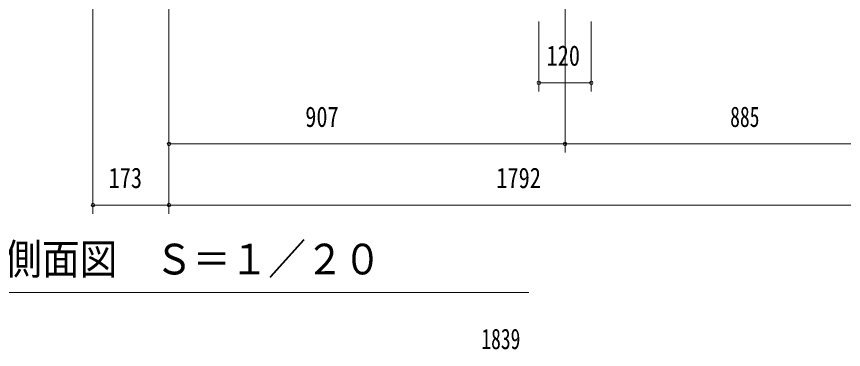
# Model space of a CAD drawing. Units: millimetres, scale not verified. Extents: x -5740 to 5856, y -4020 to 4020.
# Drawn here: x 2809 to 4702, y 212 to 974 of the extents above; entities that cross this region are included whole.
import ezdxf
from ezdxf.enums import TextEntityAlignment as Align

# ---------------------------------------------------------------- set-up
doc = ezdxf.new("R2010")
doc.units = ezdxf.units.MM
doc.header["$LTSCALE"] = 10
doc.linetypes.add('USER5', pattern=[25, 6, -5, 2, -5, 2, -5])
doc.layers.add('0-9_2-F', color=7, linetype='USER5', lineweight=9)
doc.layers.add('0-F_2ラック-F寸法', color=3, linetype='Continuous', lineweight=18)
doc.styles.add('ＭＳ ゴシック', font='')
doc.styles.get('ＭＳ ゴシック').set_extended_font_data('MS Gothic')

msp = doc.modelspace()

# ---------------------------------------------------------------- linework, layer by layer
at = {"layer": '0-9_2-F', "color": 3, "linetype": 'Continuous', "lineweight": 18}
for p, q in [((2983.69, 522.26), (2983.69, 1378.07)), ((3157.69, 522.26), (3157.69, 1033.07)), ((4064.69, 662.26), (4064.69, 1005.02)), ((4004.69, 802.26), (4004.69, 963.02)), ((4124.69, 802.26), (4124.69, 963.02)), ((4004.69, 822.26), (4124.69, 822.26)), ((4029.69, 682.26), (3157.69, 682.26)), ((4949.69, 682.26), (4029.69, 682.26)), ((3013.69, 542.26), (2983.69, 542.26)), ((4949.69, 542.26), (3009.69, 542.26)), ((2301.8, 342.26), (3981.8, 342.26))]:
    msp.add_line(p, q, dxfattribs=at)
for centre, start, end in [((4004.69, 822.26), 0, 180), ((4004.69, 822.26), 180, 0), ((4124.69, 822.26), 0, 180), ((4124.69, 822.26), 180, 0), ((3157.69, 682.26), 0, 180), ((3157.69, 682.26), 180, 0), ((4064.69, 682.26), 0, 180), ((4064.69, 682.26), 180, 0), ((2983.69, 542.26), 0, 180), ((2983.69, 542.26), 180, 0), ((3157.69, 542.26), 0, 180), ((3157.69, 542.26), 180, 0)]:
    msp.add_arc(centre, 4, start, end, dxfattribs=at)

# ---------------------------------------------------------------- texts
at = {"layer": '0-9_2-F', "style": 'ＭＳ ゴシック'}
for s, height, width, p in [('120', 46.89, 0.8, (4022.37, 847.06)), ('907', 46.89, 0.8, (3469.81, 707.06)), ('885', 46.89, 0.7, (4442.83, 707.06)), ('173', 46.89, 0.8, (3019.47, 567.06)), ('1792', 46.89, 0.8, (3907.35, 567.06)), ('収納時\u3000側面図\u3000Ｓ＝１／２０', 70.33, 0.9, (2435.14, 362.26))]:
    msp.add_text(s, height=height, dxfattribs=dict(at, width=width)).set_placement(p, align=Align.BOTTOM_LEFT)
at = {"layer": '0-F_2ラック-F寸法', "color": 7, "style": 'ＭＳ ゴシック', "width": 0.7}
msp.add_text('1839', height=46.89, dxfattribs=at).set_placement((3873.04, 198.2), align=Align.BOTTOM_LEFT)

doc.saveas('drawing.dxf')
